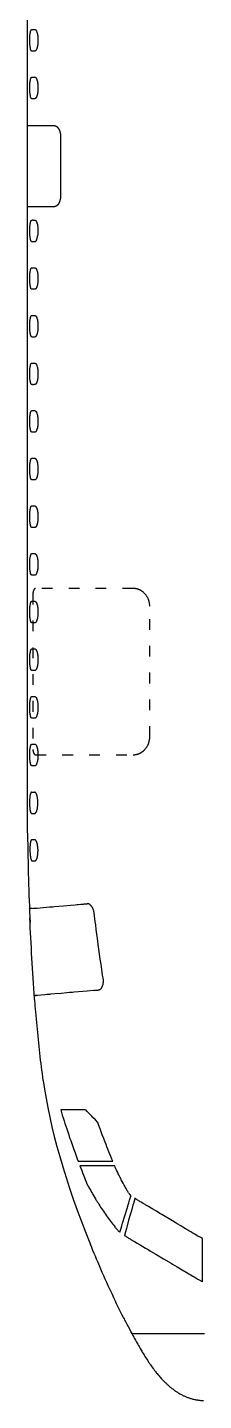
# Model space of a CAD drawing. Extents: x -17108 to 71323, y -8319 to 54197.
# Drawn here: x 51606 to 53572, y -8319 to 7051 of the extents above; entities that cross this region are included whole.
import ezdxf

# ---------------------------------------------------------------- set-up
doc = ezdxf.new("R2010")
doc.units = 0
doc.linetypes.add('ACAD_ISO03W100', pattern=[30, 12, -18])
doc.layers.get('0').update_dxf_attribs({"linetype": 'CONTINUOUS'})
doc.layers.add('cargoDoors', color=7, linetype='ACAD_ISO03W100')

msp = doc.modelspace()

# ---------------------------------------------------------------- linework, layer by layer
at = {"color": 7}
for p, q in [((51606, -1969), (51606, 22504)), ((51632, 6894), (51632, 6922)), ((51654, 7029), (51677, 7029)), ((51654, 6496), (51688, 6496)), ((51632, 6361), (51632, 6389)), ((51688, 6254), (51654, 6254)), ((51607, 5952), (51906, 5952)), ((51976, 5827), (51976, 5170)), ((51906, 5045), (51607, 5045)), ((51654, 4362), (51688, 4362)), ((51632, 4235), (51632, 4255)), ((51632, 3698), (51632, 3721)), ((51654, 3828), (51688, 3828)), ((51654, 3295), (51688, 3295)), ((51632, 3160), (51632, 3188)), ((51632, 2627), (51632, 2655)), ((51654, 2762), (51677, 2762)), ((51654, 2228), (51688, 2228)), ((51632, 2093), (51632, 2121)), ((51688, 1986), (51654, 1986)), ((51632, 1027), (51632, 1055)), ((51654, 628), (51688, 628)), ((51632, 496), (51632, 521)), ((51632, -40), (51632, -12)), ((51688, -147), (51654, -147)), ((51654, -439), (51679, -439)), ((51632, -574), (51632, -546)), ((51654, -972), (51688, -972)), ((51632, -1107), (51632, -1079)), ((51688, -1214), (51654, -1214)), ((51630, -1613), (51630, -1641)), ((51721, -1642), (51721, -1614)), ((51688, -2042), (51654, -2042)), ((51657, -2278), (51691, -2278)), ((51903, -2789), (52009, -2780)), ((52396, -5691), (52191, -5691)), ((53562, -6989), (53562, -6508))]:
    msp.add_line(p, q, dxfattribs=at)
at = {"color": 7, "ltscale": 0.35}
for p, q in [((51722, 6922), (51722, 6908)), ((51722, 6908), (51722, 6894)), ((51722, 6389), (51722, 6375)), ((51722, 6375), (51722, 6361)), ((51722, 4255), (51722, 4241)), ((51722, 3721), (51722, 3707)), ((51722, 3188), (51722, 3174)), ((51722, 2655), (51722, 2641)), ((51722, 2641), (51722, 2627)), ((51722, 2121), (51722, 2107)), ((51722, 1588), (51722, 1574)), ((51722, 1041), (51722, 1027)), ((51722, 521), (51722, 507)), ((51722, 507), (51722, 493)), ((51722, -12), (51722, -26)), ((51722, -546), (51722, -560)), ((51722, -560), (51722, -574))]:
    msp.add_line(p, q, dxfattribs=at)
at = {"color": 7, "ltscale": 0.419995}
msp.add_line((51632, 4760), (51632, 4777), dxfattribs=at)
at = {"color": 7, "ltscale": 0.349976}
for p, q in [((51722, 4788), (51722, 4774)), ((51722, 4241), (51722, 4227)), ((51722, 3707), (51722, 3693)), ((51722, 3174), (51722, 3160)), ((51722, 2107), (51722, 2093)), ((51722, 1574), (51722, 1560)), ((51722, -26), (51722, -40)), ((51722, -1093), (51722, -1107))]:
    msp.add_line(p, q, dxfattribs=at)
at = {"color": 7, "ltscale": 0.335449}
for p, q in [((51668, 4120), (51654, 4120)), ((51668, 3586), (51654, 3586))]:
    msp.add_line(p, q, dxfattribs=at)
at = {"color": 7, "ltscale": 0.011523}
msp.add_line((51606, 571), (51607, 571), dxfattribs=at)
at = {"color": 7, "ltscale": 0.011426}
msp.add_line((51606, -1969), (51607, -1969), dxfattribs=at)
msp.add_line((51606, -1969), (51607, -1969), dxfattribs=at)
at = {"color": 7, "ltscale": 0.000497951}
msp.add_line((51656, -2811), (51656, -2811), dxfattribs=at)
at = {"color": 7, "ltscale": 0.000198716}
msp.add_line((51703, -3785), (51703, -3785), dxfattribs=at)
at = {"color": 7, "ltscale": 0.022053}
msp.add_line((52107, -3750), (52106, -3750), dxfattribs=at)
at = {"color": 7, "ltscale": 0.02373}
msp.add_line((51782, -4735), (51783, -4735), dxfattribs=at)
at = {"color": 7, "ltscale": 0.000878906}
msp.add_line((51783, -4735), (51783, -4735), dxfattribs=at)
at = {"color": 7, "ltscale": 0.000870131}
msp.add_line((52736, -5994), (52736, -5994), dxfattribs=at)
at = {"color": 7, "ltscale": 0.00384}
msp.add_line((52736, -5994), (52736, -5994), dxfattribs=at)
at = {"color": 7, "ltscale": 0.000458699}
msp.add_line((52580, -6372), (52580, -6372), dxfattribs=at)
at = {"color": 7, "ltscale": 0.004805}
msp.add_line((52580, -6372), (52580, -6373), dxfattribs=at)
at = {"color": 7, "ltscale": 0.048169}
msp.add_line((53562, -6508), (53562, -6506), dxfattribs=at)
at = {"color": 7}
for points in [[(51632, 6922), (51632, 6927), (51633, 6932), (51633, 6937), (51633, 6941), (51633, 6949), (51633, 6956), (51634, 6963), (51634, 6970), (51635, 6977), (51636, 6983), (51637, 6989), (51637, 6992), (51638, 6995), (51639, 6999), (51639, 7003), (51640, 7007), (51641, 7010), (51642, 7014), (51643, 7015), (51644, 7017), (51644, 7018), (51645, 7019), (51646, 7021), (51646, 7023), (51647, 7024), (51648, 7025), (51649, 7026), (51650, 7027), (51650, 7027), (51651, 7028), (51652, 7028), (51653, 7029), (51654, 7029), (51654, 7029)], [(51677, 7029), (51679, 7029), (51681, 7029), (51682, 7029), (51683, 7029), (51684, 7029)], [(51684, 7029), (51685, 7029), (51686, 7029), (51687, 7029), (51688, 7029), (51689, 7029), (51690, 7029), (51691, 7028), (51692, 7028)], [(51692, 7028), (51694, 7027), (51695, 7026), (51696, 7025), (51697, 7024), (51699, 7023), (51699, 7022), (51700, 7021), (51702, 7019), (51703, 7017), (51704, 7015), (51705, 7014), (51705, 7012), (51706, 7011), (51708, 7008), (51709, 7004), (51710, 7000), (51711, 6998), (51712, 6996), (51713, 6991), (51715, 6987), (51715, 6984), (51716, 6981), (51717, 6976), (51718, 6970), (51719, 6965), (51720, 6960), (51720, 6954), (51721, 6948), (51721, 6942), (51722, 6935), (51722, 6929), (51722, 6922)], [(51654, 6787), (51654, 6787), (51653, 6787), (51652, 6787), (51651, 6788), (51651, 6788), (51650, 6788), (51649, 6789), (51649, 6790), (51648, 6791), (51647, 6792), (51646, 6793), (51646, 6794), (51645, 6796), (51644, 6798), (51643, 6801), (51642, 6803), (51641, 6806), (51640, 6809), (51640, 6811), (51639, 6813), (51638, 6818), (51638, 6822), (51637, 6827), (51636, 6831), (51636, 6835), (51635, 6838), (51635, 6845), (51634, 6853), (51633, 6860), (51633, 6869), (51633, 6877), (51632, 6885), (51632, 6894)], [(51678, 6787), (51673, 6787), (51668, 6787), (51654, 6787)], [(51689, 6787), (51687, 6787), (51685, 6787), (51683, 6787), (51679, 6787), (51678, 6787)], [(51722, 6894), (51722, 6887), (51722, 6883), (51722, 6880), (51722, 6876), (51721, 6873), (51721, 6867), (51720, 6862), (51720, 6856), (51719, 6851), (51718, 6846), (51717, 6840), (51716, 6837), (51716, 6834), (51715, 6831), (51714, 6829), (51713, 6825), (51712, 6821), (51711, 6817), (51710, 6813), (51708, 6809), (51707, 6806), (51706, 6804), (51705, 6803), (51704, 6800), (51702, 6798), (51701, 6796), (51699, 6794), (51699, 6793), (51698, 6792), (51697, 6791), (51695, 6790), (51694, 6789), (51693, 6788), (51693, 6788), (51692, 6788), (51691, 6787), (51690, 6787), (51690, 6787), (51689, 6787)], [(51632, 6389), (51632, 6393), (51633, 6398), (51633, 6403), (51633, 6408), (51633, 6415), (51633, 6422), (51634, 6430), (51634, 6436), (51635, 6440), (51635, 6444), (51636, 6448), (51636, 6452), (51637, 6457), (51638, 6462), (51639, 6466), (51639, 6469), (51640, 6471), (51640, 6473), (51641, 6476), (51642, 6479), (51643, 6481), (51644, 6484), (51645, 6486), (51646, 6488), (51646, 6489), (51647, 6490), (51647, 6491), (51648, 6492), (51649, 6493), (51650, 6494), (51651, 6494), (51651, 6495), (51652, 6495), (51653, 6495), (51654, 6495), (51654, 6496)], [(51688, 6496), (51689, 6495), (51689, 6495), (51690, 6495), (51690, 6495), (51692, 6495), (51693, 6494), (51694, 6493), (51695, 6493), (51696, 6492), (51697, 6491), (51698, 6490), (51699, 6490), (51700, 6488), (51701, 6487), (51702, 6486), (51702, 6484), (51703, 6483), (51705, 6480), (51706, 6477), (51708, 6474), (51709, 6471), (51710, 6469), (51711, 6467), (51712, 6462), (51713, 6458), (51715, 6453), (51716, 6449), (51717, 6444), (51718, 6440), (51718, 6435), (51719, 6432), (51719, 6429), (51720, 6423), (51721, 6419), (51721, 6415), (51721, 6410), (51722, 6404), (51722, 6399), (51722, 6394), (51722, 6389)], [(51654, 6254), (51654, 6254), (51653, 6254), (51652, 6254), (51651, 6254), (51651, 6255), (51650, 6255), (51649, 6256), (51649, 6257), (51648, 6258), (51647, 6259), (51646, 6260), (51646, 6261), (51645, 6263), (51644, 6265), (51643, 6267), (51642, 6270), (51641, 6272), (51640, 6275), (51640, 6278), (51639, 6280), (51638, 6285), (51638, 6289), (51637, 6293), (51636, 6298), (51636, 6301), (51635, 6305), (51635, 6312), (51634, 6319), (51633, 6327), (51633, 6335), (51633, 6344), (51632, 6352), (51632, 6361)], [(51722, 6361), (51722, 6353), (51722, 6350), (51722, 6346), (51722, 6343), (51721, 6339), (51721, 6334), (51720, 6328), (51720, 6323), (51719, 6318), (51718, 6312), (51717, 6307), (51716, 6301), (51715, 6298), (51715, 6296), (51714, 6292), (51713, 6289), (51712, 6286), (51711, 6283), (51710, 6281), (51709, 6278), (51708, 6276), (51707, 6273), (51706, 6270), (51704, 6268), (51703, 6265), (51701, 6263), (51700, 6262), (51700, 6261), (51699, 6259), (51697, 6258), (51696, 6257), (51695, 6256), (51694, 6255), (51693, 6255), (51692, 6255), (51692, 6254), (51691, 6254), (51690, 6254), (51689, 6254), (51688, 6254)], [(51906, 5952), (51908, 5952), (51911, 5952), (51913, 5951), (51915, 5951), (51917, 5950), (51919, 5950), (51921, 5949), (51923, 5948), (51924, 5948), (51926, 5946), (51929, 5945), (51931, 5943), (51933, 5941), (51935, 5940), (51937, 5938), (51939, 5936), (51941, 5934), (51942, 5933), (51944, 5932), (51946, 5929), (51948, 5926), (51950, 5922), (51953, 5919), (51955, 5915), (51957, 5912), (51958, 5908), (51960, 5905), (51962, 5901), (51963, 5897), (51965, 5893), (51966, 5889), (51967, 5886), (51968, 5883), (51969, 5880), (51970, 5877), (51970, 5875), (51971, 5872), (51972, 5867), (51973, 5861), (51974, 5856), (51975, 5850), (51975, 5844), (51975, 5839), (51976, 5833), (51976, 5827)], [(51976, 5170), (51976, 5164), (51975, 5158), (51975, 5153), (51975, 5147), (51974, 5141), (51973, 5136), (51972, 5130), (51971, 5125), (51970, 5122), (51970, 5120), (51969, 5117), (51968, 5114), (51967, 5111), (51966, 5108), (51965, 5104), (51963, 5100), (51962, 5096), (51960, 5092), (51958, 5089), (51957, 5085), (51955, 5082), (51953, 5078), (51950, 5075), (51948, 5071), (51946, 5068), (51944, 5065), (51942, 5064), (51941, 5063), (51939, 5061), (51937, 5059), (51935, 5057), (51933, 5056), (51931, 5054), (51929, 5052), (51926, 5051), (51925, 5050), (51924, 5049), (51923, 5049), (51921, 5048), (51919, 5047), (51917, 5047), (51915, 5046), (51913, 5046), (51911, 5045), (51908, 5045), (51906, 5045)], [(51632, 4794), (51633, 4801), (51633, 4809), (51633, 4816), (51634, 4823), (51634, 4831)], [(51632, 4777), (51632, 4788), (51632, 4794)], [(51634, 4831), (51635, 4838), (51635, 4845), (51636, 4848), (51636, 4852), (51637, 4857), (51638, 4862), (51639, 4866), (51640, 4871), (51641, 4874), (51641, 4877), (51642, 4880)], [(51642, 4880), (51643, 4882), (51644, 4884), (51644, 4885), (51645, 4887), (51646, 4889), (51647, 4890), (51648, 4891), (51649, 4892), (51649, 4893), (51650, 4894), (51651, 4894), (51652, 4895), (51652, 4895), (51653, 4895), (51654, 4895), (51655, 4895), (51656, 4895), (51657, 4895), (51658, 4895), (51659, 4895)], [(51659, 4895), (51660, 4895), (51661, 4896), (51662, 4896), (51664, 4896), (51665, 4896), (51669, 4895), (51671, 4895), (51673, 4895)], [(51673, 4895), (51675, 4895), (51679, 4895), (51682, 4895), (51685, 4895), (51687, 4895), (51688, 4895), (51689, 4895), (51690, 4895), (51692, 4895), (51693, 4894), (51694, 4893), (51695, 4893), (51696, 4892), (51697, 4891), (51698, 4890), (51699, 4889), (51700, 4888), (51701, 4887), (51701, 4886), (51703, 4884), (51704, 4882), (51704, 4881), (51706, 4878), (51707, 4875), (51708, 4873), (51709, 4871), (51710, 4869), (51710, 4867), (51712, 4862), (51713, 4858), (51715, 4853), (51716, 4848), (51717, 4844), (51717, 4840), (51718, 4836), (51719, 4833), (51719, 4830), (51720, 4824), (51721, 4818), (51721, 4812), (51721, 4806), (51722, 4800), (51722, 4794), (51722, 4788)], [(51722, 4774), (51722, 4763), (51722, 4758), (51722, 4752), (51722, 4747), (51721, 4742), (51721, 4738), (51721, 4736), (51721, 4730), (51720, 4725), (51719, 4720)], [(51654, 4653), (51654, 4653), (51653, 4653), (51652, 4654), (51652, 4654), (51651, 4654), (51650, 4655), (51650, 4655), (51649, 4656), (51648, 4657), (51647, 4658), (51647, 4659), (51646, 4660), (51645, 4662), (51644, 4665), (51643, 4667), (51642, 4670), (51641, 4673), (51640, 4675), (51640, 4677), (51639, 4682), (51638, 4686), (51637, 4691), (51637, 4694), (51636, 4697), (51636, 4701), (51635, 4704), (51635, 4712), (51634, 4719), (51633, 4727), (51633, 4735), (51633, 4743), (51632, 4752), (51632, 4760)], [(51688, 4653), (51668, 4653), (51654, 4653)], [(51698, 4658), (51696, 4657), (51696, 4657), (51695, 4656), (51694, 4655), (51694, 4655), (51692, 4654), (51691, 4654), (51690, 4654), (51689, 4653), (51688, 4653)], [(51707, 4674), (51706, 4671), (51704, 4668), (51704, 4666), (51703, 4665), (51702, 4663), (51700, 4661), (51699, 4660), (51698, 4658)], [(51632, 4255), (51632, 4260), (51633, 4265), (51633, 4269), (51633, 4274), (51633, 4282), (51633, 4289), (51634, 4296), (51634, 4303), (51635, 4310), (51636, 4314), (51636, 4317), (51637, 4322), (51638, 4327), (51639, 4332), (51640, 4337), (51640, 4339), (51641, 4341), (51641, 4343), (51642, 4345), (51643, 4348), (51644, 4350), (51645, 4353), (51646, 4355), (51646, 4356), (51647, 4357), (51647, 4357), (51648, 4358), (51649, 4359), (51650, 4360), (51650, 4360), (51651, 4360), (51651, 4361), (51652, 4361), (51653, 4362), (51654, 4362), (51654, 4362)], [(51688, 4362), (51689, 4362), (51689, 4362), (51690, 4362), (51690, 4361), (51692, 4361), (51693, 4361), (51694, 4360), (51695, 4359), (51696, 4358), (51697, 4357), (51698, 4357), (51699, 4356), (51700, 4354), (51701, 4353), (51702, 4352), (51702, 4351), (51703, 4349), (51705, 4347), (51706, 4344), (51708, 4341), (51709, 4337), (51710, 4335), (51711, 4333), (51711, 4331), (51712, 4329), (51713, 4324), (51715, 4319), (51716, 4314), (51717, 4310), (51718, 4306), (51718, 4302), (51719, 4299), (51719, 4295), (51720, 4292), (51720, 4289), (51721, 4285), (51721, 4281), (51721, 4276), (51722, 4271), (51722, 4265), (51722, 4261), (51722, 4255)], [(51654, 4120), (51654, 4120), (51653, 4120), (51652, 4120), (51651, 4121), (51651, 4121), (51650, 4121), (51649, 4122), (51649, 4123), (51648, 4124), (51647, 4125), (51646, 4126), (51646, 4127), (51645, 4129), (51644, 4131), (51643, 4133), (51642, 4136), (51641, 4139), (51640, 4142), (51640, 4144), (51639, 4146), (51638, 4151), (51638, 4155), (51637, 4160), (51636, 4164), (51636, 4167), (51635, 4171), (51635, 4178), (51634, 4185), (51634, 4191), (51633, 4197), (51633, 4206), (51633, 4214), (51632, 4221), (51632, 4226), (51632, 4235)], [(51722, 4227), (51722, 4220), (51722, 4216), (51722, 4213), (51722, 4209), (51721, 4206), (51721, 4200), (51720, 4195), (51720, 4189), (51719, 4184), (51718, 4179), (51717, 4173), (51716, 4167), (51715, 4165), (51715, 4162), (51714, 4159), (51713, 4155), (51712, 4152), (51710, 4148), (51709, 4144), (51708, 4142), (51707, 4140), (51706, 4138), (51705, 4135), (51704, 4133), (51702, 4131), (51701, 4129), (51700, 4127), (51698, 4125), (51697, 4125), (51697, 4124), (51696, 4123), (51695, 4122), (51694, 4122), (51693, 4121), (51692, 4121), (51691, 4120), (51690, 4120), (51690, 4120), (51689, 4120), (51688, 4120), (51688, 4120), (51687, 4120), (51685, 4120), (51683, 4120), (51683, 4120)], [(51683, 4120), (51679, 4120), (51677, 4120), (51673, 4120), (51668, 4120)], [(51632, 3721), (51632, 3726), (51633, 3731), (51633, 3736), (51633, 3741), (51633, 3748), (51633, 3755), (51634, 3762), (51634, 3769), (51635, 3777), (51636, 3780), (51636, 3784), (51637, 3789), (51638, 3794), (51639, 3799), (51640, 3803), (51640, 3806), (51641, 3808), (51641, 3810), (51642, 3812), (51643, 3815), (51644, 3817), (51645, 3819), (51646, 3821), (51646, 3822), (51647, 3823), (51647, 3824), (51648, 3825), (51649, 3826), (51650, 3826), (51650, 3827), (51651, 3827), (51651, 3827), (51652, 3828), (51653, 3828), (51654, 3828), (51654, 3828)], [(51654, 3586), (51654, 3586), (51653, 3587), (51652, 3587), (51651, 3587), (51651, 3588), (51650, 3588), (51649, 3589), (51649, 3590), (51648, 3591), (51647, 3592), (51646, 3593), (51646, 3593), (51645, 3595), (51644, 3598), (51643, 3600), (51642, 3603), (51641, 3605), (51640, 3608), (51640, 3610), (51639, 3613), (51638, 3618), (51638, 3622), (51637, 3626), (51636, 3631), (51636, 3634), (51635, 3638), (51635, 3645), (51634, 3652), (51633, 3660), (51633, 3668), (51633, 3673), (51633, 3677), (51632, 3685), (51632, 3693), (51632, 3698)], [(51722, 3693), (51722, 3686), (51722, 3683), (51722, 3679), (51722, 3676), (51721, 3672), (51721, 3667), (51720, 3661), (51720, 3656), (51719, 3651), (51718, 3645), (51717, 3640), (51716, 3634), (51715, 3631), (51715, 3629), (51714, 3625), (51713, 3622), (51712, 3618), (51710, 3614), (51709, 3611), (51708, 3609), (51707, 3607), (51706, 3604), (51705, 3602), (51704, 3599), (51702, 3597), (51701, 3595), (51700, 3594), (51698, 3592), (51697, 3591), (51697, 3590), (51696, 3590), (51695, 3589), (51694, 3588), (51693, 3588), (51692, 3587), (51691, 3587), (51690, 3587), (51690, 3587), (51689, 3586), (51688, 3586), (51688, 3586), (51687, 3586), (51685, 3586), (51683, 3586), (51683, 3586)], [(51688, 3828), (51689, 3828), (51689, 3828), (51690, 3828), (51690, 3828), (51692, 3828), (51693, 3827), (51694, 3826), (51695, 3826), (51696, 3825), (51697, 3824), (51698, 3823), (51699, 3822), (51700, 3821), (51701, 3820), (51702, 3818), (51702, 3817), (51703, 3816), (51705, 3813), (51706, 3810), (51708, 3807), (51709, 3804), (51710, 3802), (51711, 3800), (51711, 3797), (51712, 3795), (51713, 3791), (51715, 3786), (51716, 3781), (51717, 3777), (51718, 3773), (51718, 3768), (51719, 3765), (51719, 3762), (51720, 3759), (51720, 3755), (51721, 3752), (51721, 3748), (51721, 3743), (51722, 3737), (51722, 3732), (51722, 3728), (51722, 3721)], [(51683, 3586), (51679, 3586), (51677, 3586), (51673, 3586), (51668, 3586)], [(51632, 3188), (51632, 3193), (51633, 3198), (51633, 3203), (51633, 3208), (51633, 3215), (51633, 3222), (51634, 3229), (51634, 3236), (51635, 3243), (51636, 3247), (51636, 3251), (51637, 3256), (51638, 3261), (51639, 3266), (51640, 3270), (51640, 3272), (51641, 3275), (51641, 3277), (51642, 3279), (51643, 3281), (51644, 3284), (51645, 3286), (51646, 3288), (51646, 3289), (51647, 3290), (51647, 3291), (51648, 3291), (51649, 3292), (51650, 3293), (51650, 3293), (51651, 3294), (51651, 3294), (51652, 3295), (51653, 3295), (51654, 3295), (51654, 3295)], [(51688, 3295), (51689, 3295), (51689, 3295), (51690, 3295), (51690, 3295), (51692, 3294), (51693, 3294), (51694, 3293), (51695, 3292), (51696, 3292), (51697, 3291), (51698, 3290), (51699, 3289), (51700, 3287), (51701, 3286), (51702, 3285), (51702, 3284), (51703, 3283), (51705, 3280), (51706, 3277), (51708, 3274), (51709, 3271), (51710, 3269), (51711, 3266), (51711, 3264), (51712, 3262), (51713, 3257), (51715, 3252), (51716, 3248), (51717, 3243), (51718, 3239), (51718, 3235), (51719, 3232), (51719, 3229), (51720, 3225), (51720, 3222), (51721, 3218), (51721, 3215), (51721, 3209), (51722, 3204), (51722, 3199), (51722, 3194), (51722, 3188)], [(51654, 3053), (51653, 3053), (51653, 3053), (51652, 3054), (51651, 3054), (51650, 3055), (51649, 3056), (51649, 3056), (51648, 3057), (51648, 3057), (51647, 3058), (51646, 3060), (51645, 3061), (51644, 3063), (51644, 3065), (51643, 3067), (51642, 3068), (51641, 3072), (51640, 3075), (51640, 3078), (51639, 3082), (51638, 3084), (51638, 3087), (51637, 3093), (51636, 3098), (51635, 3103), (51635, 3108), (51634, 3113), (51634, 3117), (51634, 3125), (51633, 3133), (51633, 3140), (51633, 3146), (51632, 3153), (51632, 3160)], [(51722, 3160), (51722, 3153), (51722, 3150), (51722, 3146), (51722, 3143), (51721, 3139), (51721, 3134), (51720, 3128), (51720, 3123), (51719, 3117), (51718, 3112), (51717, 3106), (51716, 3101), (51715, 3098), (51715, 3095), (51714, 3092), (51713, 3088), (51712, 3085), (51710, 3081), (51709, 3077), (51708, 3075), (51707, 3073), (51706, 3071), (51705, 3068), (51703, 3065), (51702, 3063), (51701, 3062), (51700, 3061), (51699, 3060), (51699, 3059), (51698, 3058), (51696, 3057), (51695, 3056), (51694, 3055), (51693, 3055), (51693, 3054), (51692, 3054), (51691, 3054), (51690, 3053), (51689, 3053)], [(51663, 3053), (51662, 3053), (51658, 3053), (51656, 3053), (51655, 3053), (51654, 3053)], [(51689, 3053), (51687, 3053), (51686, 3053), (51683, 3053), (51679, 3053), (51678, 3053)], [(51632, 2655), (51632, 2660), (51633, 2665), (51633, 2669), (51633, 2674), (51633, 2681), (51633, 2689), (51634, 2696), (51634, 2703), (51635, 2709), (51636, 2716), (51637, 2722), (51637, 2725), (51638, 2728), (51639, 2732), (51639, 2736), (51640, 2739), (51641, 2743), (51642, 2746), (51643, 2748), (51644, 2750), (51644, 2751), (51645, 2752), (51646, 2754), (51646, 2756), (51647, 2757), (51648, 2758), (51649, 2759), (51650, 2760), (51650, 2760), (51651, 2761), (51652, 2761), (51653, 2761), (51654, 2762), (51654, 2762)], [(51654, 2520), (51654, 2520), (51653, 2520), (51652, 2520), (51651, 2521), (51651, 2521), (51650, 2521), (51649, 2522), (51649, 2523), (51648, 2524), (51647, 2525), (51646, 2526), (51646, 2527), (51645, 2529), (51644, 2531), (51643, 2533), (51642, 2536), (51641, 2539), (51640, 2542), (51640, 2544), (51639, 2546), (51638, 2551), (51638, 2555), (51637, 2560), (51636, 2564), (51636, 2567), (51635, 2571), (51635, 2578), (51634, 2585), (51633, 2593), (51633, 2601), (51633, 2610), (51632, 2618), (51632, 2627)], [(51677, 2762), (51679, 2762), (51681, 2762), (51682, 2762), (51683, 2762), (51684, 2762)], [(51684, 2762), (51685, 2762), (51686, 2762), (51687, 2762), (51688, 2762), (51689, 2762), (51690, 2761), (51691, 2761), (51692, 2761)], [(51722, 2627), (51722, 2620), (51722, 2616), (51722, 2613), (51722, 2609), (51721, 2606), (51721, 2600), (51720, 2595), (51720, 2589), (51719, 2584), (51718, 2579), (51717, 2573), (51716, 2570), (51716, 2567), (51715, 2564), (51714, 2561), (51713, 2557), (51712, 2553), (51711, 2550), (51710, 2546), (51708, 2542), (51707, 2539), (51706, 2537), (51705, 2535), (51704, 2533), (51702, 2531), (51701, 2529), (51699, 2527), (51699, 2526), (51698, 2525), (51697, 2524), (51695, 2523), (51694, 2522), (51693, 2521), (51693, 2521), (51692, 2521), (51691, 2520), (51690, 2520), (51690, 2520), (51689, 2520)], [(51692, 2761), (51694, 2760), (51695, 2759), (51696, 2758), (51697, 2757), (51699, 2756), (51699, 2755), (51700, 2754), (51702, 2752), (51703, 2750), (51704, 2748), (51705, 2747), (51705, 2745), (51706, 2744), (51708, 2740), (51709, 2737), (51710, 2733), (51711, 2731), (51712, 2729), (51713, 2724), (51715, 2720), (51715, 2717), (51716, 2714), (51717, 2708), (51718, 2703), (51719, 2698), (51720, 2692), (51720, 2687), (51721, 2681), (51721, 2675), (51722, 2668), (51722, 2661), (51722, 2655)], [(51678, 2520), (51673, 2520), (51668, 2520), (51654, 2520)], [(51689, 2520), (51687, 2520), (51685, 2520), (51683, 2520), (51679, 2520), (51678, 2520)], [(51632, 2121), (51632, 2126), (51633, 2131), (51633, 2136), (51633, 2141), (51633, 2148), (51633, 2155), (51634, 2162), (51634, 2169), (51635, 2173), (51635, 2177), (51636, 2181), (51636, 2185), (51637, 2190), (51638, 2194), (51639, 2199), (51639, 2202), (51640, 2204), (51640, 2206), (51641, 2208), (51642, 2211), (51643, 2214), (51644, 2217), (51645, 2219), (51646, 2221), (51646, 2222), (51647, 2223), (51647, 2224), (51648, 2225), (51649, 2226), (51650, 2226), (51651, 2227), (51651, 2227), (51652, 2228), (51653, 2228), (51654, 2228), (51654, 2228)], [(51688, 2228), (51689, 2228), (51689, 2228), (51690, 2228), (51690, 2228), (51692, 2228), (51693, 2227), (51694, 2226), (51695, 2226), (51696, 2225), (51697, 2224), (51698, 2223), (51699, 2222), (51700, 2221), (51701, 2219), (51702, 2218), (51702, 2217), (51703, 2216), (51705, 2213), (51706, 2210), (51708, 2207), (51709, 2204), (51710, 2202), (51711, 2200), (51712, 2195), (51713, 2191), (51715, 2186), (51716, 2182), (51717, 2177), (51718, 2173), (51718, 2168), (51719, 2165), (51719, 2162), (51720, 2155), (51721, 2152), (51721, 2148), (51721, 2143), (51722, 2137), (51722, 2132), (51722, 2127), (51722, 2121)], [(51654, 1986), (51654, 1986), (51653, 1987), (51652, 1987), (51651, 1987), (51651, 1987), (51650, 1988), (51649, 1989), (51649, 1990), (51648, 1990), (51647, 1992), (51646, 1992), (51646, 1993), (51645, 1995), (51644, 1998), (51643, 2000), (51642, 2003), (51641, 2005), (51640, 2008), (51640, 2010), (51639, 2013), (51638, 2018), (51638, 2022), (51637, 2026), (51636, 2031), (51636, 2034), (51635, 2038), (51635, 2045), (51634, 2052), (51633, 2059), (51633, 2068), (51633, 2076), (51632, 2085), (51632, 2093)], [(51722, 2093), (51722, 2086), (51722, 2083), (51722, 2079), (51722, 2076), (51721, 2072), (51721, 2067), (51720, 2061), (51720, 2056), (51719, 2050), (51718, 2045), (51717, 2039), (51716, 2034), (51715, 2031), (51715, 2029), (51714, 2025), (51713, 2022), (51712, 2018), (51711, 2016), (51710, 2014), (51709, 2011), (51708, 2008), (51707, 2006), (51706, 2003), (51704, 2000), (51703, 1998), (51701, 1996), (51700, 1995), (51700, 1994), (51699, 1992), (51697, 1991), (51696, 1990), (51695, 1989), (51694, 1988), (51693, 1988), (51692, 1987), (51692, 1987), (51691, 1987), (51690, 1986), (51689, 1986), (51688, 1986)], [(51632, 1588), (51632, 1593), (51633, 1598), (51633, 1603), (51633, 1607), (51633, 1615), (51633, 1622), (51634, 1629), (51634, 1636), (51635, 1642), (51636, 1649), (51637, 1655), (51637, 1658), (51638, 1661), (51639, 1665), (51640, 1670), (51641, 1674), (51641, 1676), (51642, 1678), (51642, 1680), (51643, 1681), (51644, 1684), (51645, 1685), (51645, 1687), (51646, 1688), (51647, 1689), (51648, 1691), (51649, 1692), (51649, 1692), (51650, 1693), (51650, 1693), (51651, 1694), (51652, 1694), (51652, 1695), (51653, 1695), (51653, 1695), (51654, 1695)], [(51654, 1695), (51655, 1695), (51656, 1695), (51658, 1695), (51662, 1695), (51663, 1695)], [(51663, 1695), (51670, 1695), (51678, 1695)], [(51678, 1695), (51679, 1695), (51683, 1695), (51686, 1695), (51687, 1695), (51689, 1695)], [(51689, 1695), (51689, 1695), (51690, 1695), (51691, 1694), (51692, 1694), (51694, 1693), (51695, 1692), (51696, 1692), (51696, 1691), (51697, 1690), (51698, 1690), (51699, 1688), (51701, 1686), (51702, 1684), (51704, 1682), (51705, 1679), (51706, 1677), (51707, 1675), (51708, 1672), (51709, 1670), (51710, 1668), (51711, 1666), (51711, 1664), (51713, 1659), (51714, 1655), (51715, 1650), (51716, 1645), (51717, 1641), (51718, 1636), (51719, 1631), (51719, 1628), (51720, 1625), (51720, 1621), (51721, 1618), (51721, 1612), (51721, 1606), (51722, 1600), (51722, 1594), (51722, 1588)], [(51654, 1453), (51654, 1453), (51653, 1453), (51652, 1453), (51651, 1454), (51651, 1454), (51650, 1454), (51649, 1455), (51649, 1456), (51648, 1457), (51647, 1458), (51646, 1459), (51646, 1460), (51645, 1461), (51645, 1462), (51644, 1464), (51644, 1465), (51643, 1468), (51642, 1471), (51641, 1473), (51640, 1475), (51640, 1478), (51639, 1480), (51638, 1484), (51638, 1488), (51637, 1492), (51636, 1495), (51636, 1498), (51635, 1505), (51635, 1509), (51634, 1512), (51634, 1520), (51633, 1528), (51633, 1536), (51633, 1544), (51633, 1549), (51632, 1557), (51632, 1566), (51632, 1588)], [(51722, 1560), (51722, 1553), (51722, 1549), (51722, 1546), (51722, 1542), (51721, 1539), (51721, 1533), (51720, 1528), (51720, 1522), (51719, 1517), (51718, 1512), (51717, 1506), (51716, 1501), (51715, 1498), (51715, 1495), (51714, 1492), (51713, 1488), (51712, 1485), (51710, 1481), (51709, 1477), (51708, 1475), (51707, 1473), (51706, 1470), (51705, 1468), (51703, 1465), (51702, 1463), (51701, 1462), (51700, 1461), (51699, 1460), (51699, 1459), (51698, 1458), (51696, 1457), (51695, 1456), (51694, 1455), (51693, 1454), (51693, 1454), (51692, 1454), (51691, 1453), (51690, 1453), (51689, 1453)], [(51678, 1453), (51673, 1453), (51668, 1453), (51654, 1453)], [(51689, 1453), (51687, 1453), (51686, 1453), (51683, 1453), (51679, 1453), (51678, 1453)], [(51632, 1055), (51632, 1059), (51633, 1064), (51633, 1069), (51633, 1074), (51633, 1081), (51633, 1088), (51634, 1096), (51634, 1102), (51635, 1110), (51636, 1113), (51636, 1117), (51637, 1120), (51637, 1123), (51638, 1128), (51639, 1133), (51640, 1137), (51640, 1140), (51641, 1142), (51642, 1144), (51642, 1145), (51643, 1147), (51643, 1149), (51644, 1151), (51645, 1153), (51646, 1155), (51647, 1156), (51647, 1157), (51648, 1157), (51648, 1158), (51649, 1159), (51649, 1159), (51650, 1160), (51651, 1160), (51652, 1161), (51653, 1161), (51653, 1161), (51654, 1161), (51654, 1162), (51655, 1162), (51656, 1162), (51658, 1161), (51659, 1162)], [(51659, 1162), (51661, 1162), (51662, 1162), (51666, 1162), (51670, 1162), (51688, 1162)], [(51688, 1162), (51689, 1161), (51689, 1161), (51690, 1161), (51690, 1161), (51692, 1161), (51693, 1160), (51694, 1159), (51695, 1159), (51696, 1158), (51697, 1157), (51698, 1156), (51699, 1156), (51700, 1154), (51701, 1153), (51702, 1152), (51702, 1150), (51703, 1149), (51705, 1146), (51706, 1144), (51708, 1141), (51709, 1137), (51710, 1135), (51711, 1132), (51712, 1129), (51713, 1126), (51714, 1123), (51714, 1121), (51716, 1116), (51717, 1110), (51718, 1106), (51718, 1102), (51719, 1098), (51720, 1092), (51720, 1087), (51721, 1081), (51721, 1076), (51722, 1072), (51722, 1068), (51722, 1064), (51722, 1058)], [(51654, 920), (51654, 920), (51653, 920), (51652, 920), (51651, 920), (51651, 921), (51650, 921), (51649, 922), (51649, 923), (51648, 924), (51647, 925), (51646, 926), (51646, 927), (51645, 928), (51645, 929), (51644, 930), (51644, 932), (51643, 934), (51642, 937), (51641, 940), (51640, 942), (51640, 944), (51639, 947), (51638, 950), (51638, 954), (51637, 959), (51636, 962), (51636, 965), (51635, 971), (51634, 978), (51634, 985), (51633, 993), (51633, 1001), (51633, 1006), (51633, 1011), (51633, 1016), (51632, 1021), (51632, 1027)], [(51722, 1027), (51722, 1019), (51722, 1016), (51722, 1012), (51722, 1009), (51721, 1006), (51721, 1000), (51720, 994), (51720, 989), (51719, 984), (51718, 978), (51717, 972), (51716, 970), (51716, 967), (51715, 964), (51714, 961), (51713, 957), (51712, 953), (51711, 949), (51710, 946), (51708, 942), (51707, 939), (51706, 937), (51705, 935), (51704, 933), (51702, 931), (51701, 928), (51699, 927), (51699, 926), (51698, 925), (51697, 924), (51695, 922), (51694, 921), (51693, 921), (51693, 921), (51692, 920), (51691, 920), (51690, 920), (51690, 920), (51689, 920)], [(51722, 1058), (51722, 1052), (51722, 1041)], [(51678, 920), (51673, 919), (51668, 919), (51654, 920)], [(51689, 920), (51687, 919), (51685, 919), (51683, 919), (51679, 920), (51678, 920)], [(51632, 521), (51632, 530), (51633, 538), (51633, 547), (51633, 555), (51634, 564), (51634, 568), (51635, 572), (51635, 576), (51636, 579), (51636, 584), (51637, 589), (51638, 594), (51639, 599), (51639, 602), (51640, 604), (51641, 607), (51641, 610), (51642, 612), (51643, 615), (51644, 617), (51645, 620), (51646, 622), (51647, 622), (51647, 623), (51648, 624), (51648, 625), (51649, 626), (51650, 627), (51651, 627), (51651, 627), (51652, 628), (51653, 628), (51653, 628), (51654, 628), (51654, 628)], [(51688, 628), (51689, 628), (51689, 628), (51690, 628), (51690, 628), (51692, 627), (51693, 627), (51694, 626), (51695, 625), (51696, 625), (51697, 624), (51698, 623), (51699, 622), (51700, 620), (51701, 619), (51702, 618), (51702, 617), (51703, 616), (51705, 613), (51706, 610), (51708, 607), (51709, 604), (51710, 602), (51711, 599), (51711, 597), (51712, 595), (51713, 590), (51715, 585), (51716, 581), (51717, 576), (51718, 572), (51718, 568), (51719, 565), (51719, 562), (51720, 558), (51720, 555), (51721, 551), (51721, 548), (51721, 542), (51722, 536), (51722, 532), (51722, 526), (51722, 521)], [(51654, 386), (51653, 386), (51653, 386), (51652, 387), (51651, 387), (51650, 388), (51649, 389), (51649, 389), (51648, 390), (51648, 390), (51647, 391), (51646, 393), (51645, 395), (51644, 396), (51644, 398), (51643, 400), (51642, 401), (51641, 405), (51640, 408), (51640, 411), (51639, 415), (51638, 418), (51638, 420), (51637, 426), (51636, 431), (51635, 436), (51635, 442), (51634, 446), (51634, 450), (51633, 458), (51633, 467), (51633, 471), (51633, 478), (51632, 485), (51632, 488), (51632, 496)], [(51722, 493), (51722, 486), (51722, 483), (51722, 479), (51722, 476), (51721, 472), (51721, 467), (51720, 461), (51720, 456), (51719, 450), (51718, 445), (51717, 439), (51716, 434), (51715, 429), (51714, 426), (51713, 423), (51712, 419), (51711, 415), (51709, 412), (51708, 408), (51706, 405), (51706, 403), (51705, 402), (51704, 400), (51703, 399), (51702, 397), (51701, 395), (51699, 393), (51698, 391), (51697, 390), (51696, 389), (51695, 389), (51694, 388), (51693, 387), (51692, 387), (51691, 387), (51690, 386), (51689, 386)], [(51663, 386), (51662, 386), (51658, 386), (51656, 386), (51655, 386), (51654, 386)], [(51678, 386), (51670, 386), (51663, 386)], [(51689, 386), (51687, 386), (51685, 386), (51683, 386), (51679, 386), (51678, 386)], [(51632, -12), (51632, -7), (51633, -3), (51633, 2), (51633, 7), (51633, 14), (51633, 22), (51634, 29), (51634, 36), (51635, 40), (51635, 44), (51636, 47), (51636, 51), (51637, 56), (51638, 60), (51639, 65), (51640, 69), (51641, 73), (51641, 75), (51642, 77), (51643, 80), (51644, 83), (51644, 84), (51645, 86), (51646, 87), (51646, 89), (51647, 90), (51648, 91), (51649, 92), (51649, 92), (51650, 93), (51650, 93), (51651, 94), (51652, 94), (51653, 94), (51654, 95)], [(51654, 95), (51655, 95), (51656, 95), (51658, 95), (51662, 95), (51663, 95)], [(51663, 95), (51670, 95), (51678, 95)], [(51678, 95), (51679, 95), (51683, 95), (51686, 95), (51687, 95), (51689, 95)], [(51689, 95), (51689, 95), (51690, 94), (51691, 94), (51692, 94), (51694, 93), (51695, 92), (51696, 92), (51696, 91), (51697, 90), (51698, 90), (51699, 88), (51700, 87), (51701, 85), (51702, 84), (51703, 82), (51704, 81), (51705, 78), (51707, 75), (51708, 72), (51710, 68), (51711, 64), (51713, 60), (51714, 55), (51715, 51), (51716, 46), (51717, 42), (51718, 37), (51718, 34), (51719, 31), (51719, 28), (51720, 25), (51720, 18), (51721, 13), (51721, 8), (51722, 3), (51722, -1), (51722, -6), (51722, -12)], [(51654, -147), (51654, -147), (51653, -147), (51652, -147), (51651, -146), (51651, -146), (51650, -146), (51649, -145), (51649, -144), (51648, -143), (51647, -142), (51646, -141), (51646, -140), (51645, -138), (51644, -136), (51643, -134), (51642, -131), (51641, -128), (51640, -125), (51640, -123), (51639, -121), (51638, -116), (51638, -112), (51637, -107), (51636, -103), (51636, -100), (51635, -96), (51635, -89), (51634, -82), (51633, -74), (51633, -66), (51633, -58), (51633, -51), (51632, -46), (51632, -40)], [(51722, -40), (51722, -47), (51722, -51), (51722, -54), (51722, -58), (51721, -61), (51721, -67), (51720, -72), (51720, -78), (51719, -83), (51718, -88), (51717, -94), (51716, -100), (51715, -102), (51715, -105), (51714, -109), (51713, -112), (51712, -115), (51711, -117), (51710, -120), (51709, -122), (51708, -125), (51707, -128), (51706, -131), (51704, -133), (51703, -136), (51701, -138), (51700, -139), (51700, -140), (51699, -141), (51697, -142), (51696, -143), (51695, -145), (51694, -145), (51693, -146), (51692, -146), (51692, -147), (51691, -147), (51690, -147), (51689, -147), (51688, -147)], [(51632, -546), (51632, -537), (51633, -528), (51633, -519), (51633, -514), (51634, -510), (51634, -504), (51634, -498), (51635, -493), (51636, -486), (51636, -483), (51637, -479), (51637, -474), (51638, -470), (51639, -465), (51640, -461), (51641, -457), (51642, -454), (51643, -452), (51644, -451), (51644, -449), (51645, -448), (51646, -446), (51647, -444), (51648, -443), (51648, -442), (51649, -442), (51650, -441), (51651, -440), (51652, -439), (51652, -439), (51653, -439), (51653, -439), (51654, -439), (51654, -439)], [(51679, -439), (51681, -439), (51683, -439), (51683, -439), (51685, -439)], [(51685, -439), (51686, -439), (51686, -439), (51687, -439), (51688, -439), (51689, -439), (51691, -439), (51692, -439), (51692, -440)], [(51692, -440), (51694, -440), (51695, -441), (51696, -442), (51697, -443), (51699, -445), (51699, -446), (51700, -447), (51702, -449), (51703, -451), (51704, -452), (51705, -454), (51705, -455), (51706, -457), (51708, -460), (51709, -464), (51710, -467), (51711, -469), (51712, -472), (51713, -476), (51715, -481), (51715, -484), (51716, -486), (51717, -492), (51718, -497), (51719, -503), (51720, -508), (51720, -514), (51721, -519), (51721, -524), (51722, -530), (51722, -535), (51722, -539), (51722, -546)], [(51654, -681), (51654, -681), (51653, -680), (51652, -680), (51651, -680), (51651, -680), (51650, -679), (51649, -678), (51649, -677), (51648, -677), (51647, -675), (51646, -675), (51646, -674), (51645, -673), (51645, -671), (51644, -670), (51644, -669), (51643, -666), (51642, -663), (51641, -661), (51640, -658), (51640, -656), (51639, -654), (51638, -650), (51638, -646), (51637, -642), (51636, -639), (51636, -635), (51635, -629), (51634, -622), (51634, -615), (51633, -608), (51633, -599), (51633, -594), (51633, -590), (51633, -584), (51632, -579), (51632, -574)], [(51722, -574), (51722, -581), (51722, -584), (51722, -588), (51722, -591), (51721, -595), (51721, -600), (51720, -606), (51720, -611), (51719, -617), (51718, -622), (51717, -628), (51716, -631), (51716, -634), (51715, -636), (51714, -639), (51713, -643), (51712, -647), (51711, -651), (51710, -655), (51708, -658), (51707, -662), (51706, -663), (51705, -665), (51704, -667), (51702, -670), (51701, -672), (51699, -674), (51699, -675), (51698, -675), (51697, -677), (51695, -678), (51694, -679), (51693, -679), (51693, -680), (51692, -680), (51691, -680), (51690, -680), (51690, -681), (51689, -681)], [(51678, -681), (51673, -681), (51668, -681), (51654, -681)], [(51689, -681), (51687, -681), (51685, -681), (51683, -681), (51679, -681), (51678, -681)], [(51632, -1079), (51632, -1074), (51633, -1069), (51633, -1064), (51633, -1060), (51633, -1052), (51633, -1045), (51634, -1038), (51634, -1031), (51635, -1024), (51636, -1018), (51637, -1012), (51637, -1009), (51638, -1006), (51638, -1003), (51639, -1000), (51640, -997), (51640, -995), (51641, -993), (51641, -991), (51642, -988), (51643, -985), (51644, -983), (51645, -981), (51646, -979), (51647, -978), (51647, -977), (51648, -976), (51649, -975), (51650, -974), (51650, -974), (51651, -973), (51652, -973), (51653, -972), (51654, -972), (51654, -972)], [(51688, -972), (51689, -972), (51689, -972), (51690, -972), (51690, -972), (51692, -973), (51693, -973), (51694, -974), (51695, -975), (51696, -976), (51697, -977), (51698, -977), (51699, -978), (51700, -980), (51701, -981), (51702, -982), (51702, -983), (51703, -985), (51705, -987), (51706, -990), (51708, -993), (51709, -997), (51710, -999), (51711, -1001), (51711, -1003), (51712, -1005), (51713, -1010), (51715, -1015), (51716, -1020), (51717, -1024), (51718, -1028), (51718, -1032), (51719, -1035), (51719, -1038), (51720, -1042), (51720, -1045), (51721, -1050), (51721, -1055), (51721, -1060), (51722, -1066), (51722, -1073), (51722, -1079), (51722, -1093)], [(51635, -1160), (51634, -1152), (51634, -1145), (51633, -1137), (51633, -1129), (51633, -1124), (51633, -1118), (51632, -1113), (51632, -1107)], [(51654, -1214), (51654, -1214), (51653, -1214), (51652, -1214), (51652, -1214), (51651, -1213), (51650, -1213), (51650, -1212), (51649, -1211), (51648, -1210), (51647, -1209), (51647, -1209), (51646, -1208), (51645, -1206), (51644, -1204), (51643, -1201), (51642, -1198), (51641, -1195), (51641, -1193), (51640, -1191), (51640, -1189), (51639, -1186), (51638, -1182), (51637, -1176), (51636, -1171), (51636, -1166), (51635, -1160)], [(51717, -1160), (51716, -1165), (51715, -1170), (51714, -1175), (51712, -1180), (51711, -1184), (51710, -1186), (51709, -1188), (51709, -1190), (51708, -1192), (51707, -1195), (51706, -1197), (51705, -1199), (51703, -1202), (51702, -1204), (51700, -1206), (51700, -1207), (51699, -1208), (51698, -1209), (51697, -1209), (51696, -1211), (51695, -1212), (51694, -1212), (51693, -1213), (51692, -1213), (51691, -1214), (51690, -1214), (51689, -1214), (51688, -1214)], [(51722, -1107), (51722, -1113), (51722, -1118), (51722, -1124), (51721, -1129), (51721, -1135), (51720, -1142), (51719, -1148), (51718, -1154), (51717, -1160)], [(51652, -1508), (51651, -1508), (51650, -1508), (51650, -1509), (51649, -1509), (51648, -1509), (51648, -1510), (51647, -1510), (51646, -1511), (51645, -1512), (51645, -1513), (51644, -1514), (51643, -1515), (51643, -1517), (51642, -1519), (51641, -1521), (51640, -1522), (51640, -1524), (51639, -1526), (51638, -1528), (51638, -1531), (51637, -1534), (51636, -1538), (51635, -1540), (51635, -1543), (51634, -1549), (51633, -1554), (51633, -1560), (51632, -1566), (51631, -1573), (51631, -1577), (51631, -1581), (51630, -1589), (51630, -1597), (51630, -1605), (51630, -1613)], [(51721, -1614), (51721, -1607), (51720, -1600), (51720, -1594), (51719, -1587), (51719, -1581), (51718, -1575), (51717, -1570), (51716, -1564), (51715, -1559), (51714, -1554), (51713, -1549), (51712, -1545), (51711, -1541), (51709, -1537), (51708, -1533), (51707, -1531), (51706, -1529), (51705, -1526), (51703, -1523), (51702, -1521), (51701, -1519), (51700, -1518), (51699, -1517), (51699, -1516), (51697, -1515), (51696, -1513), (51695, -1512), (51693, -1511), (51692, -1510), (51691, -1510), (51690, -1509), (51689, -1509), (51688, -1508), (51686, -1508)], [(51630, -1641), (51630, -1650), (51630, -1659), (51630, -1664), (51630, -1668), (51631, -1673), (51631, -1677), (51632, -1684), (51632, -1692), (51633, -1695), (51633, -1699), (51634, -1702), (51634, -1706), (51635, -1711), (51636, -1716), (51636, -1719), (51637, -1721), (51638, -1724), (51638, -1726), (51639, -1729), (51640, -1732), (51641, -1734), (51642, -1735), (51642, -1737), (51643, -1738), (51643, -1739), (51644, -1740), (51645, -1741), (51645, -1742), (51646, -1743), (51647, -1744), (51648, -1745), (51648, -1745), (51649, -1745), (51650, -1746), (51650, -1746), (51651, -1746), (51652, -1746)], [(51686, -1746), (51687, -1746), (51688, -1746), (51689, -1746), (51690, -1746), (51691, -1745), (51693, -1744), (51694, -1744), (51695, -1743), (51696, -1742), (51696, -1741), (51697, -1741), (51698, -1739), (51699, -1738), (51700, -1737), (51701, -1735), (51702, -1734), (51703, -1732), (51705, -1729), (51706, -1727), (51706, -1725), (51708, -1722), (51709, -1718), (51711, -1714), (51711, -1712), (51712, -1709), (51713, -1704), (51715, -1699), (51716, -1694), (51717, -1689), (51717, -1684), (51718, -1679), (51719, -1674), (51719, -1668), (51720, -1661), (51720, -1655), (51721, -1648), (51721, -1642)], [(51607, -1969), (51607, -2034), (51608, -2099), (51609, -2164), (51610, -2229), (51612, -2294), (51612, -2326), (51613, -2359), (51615, -2420), (51616, -2481), (51618, -2542), (51620, -2603), (51622, -2663), (51624, -2724), (51627, -2785), (51629, -2846), (51632, -2907), (51635, -2968)], [(51654, -2042), (51653, -2042), (51652, -2042), (51652, -2042), (51651, -2043), (51650, -2043), (51650, -2044), (51649, -2044), (51648, -2045), (51648, -2046), (51647, -2047), (51646, -2048), (51646, -2049), (51645, -2051), (51644, -2053), (51643, -2056), (51642, -2058), (51641, -2061), (51640, -2064), (51640, -2066), (51639, -2068), (51639, -2073), (51638, -2078), (51637, -2083), (51636, -2089), (51636, -2094), (51635, -2100), (51635, -2108), (51634, -2115), (51634, -2124), (51634, -2128), (51634, -2133), (51634, -2138), (51634, -2146)], [(51722, -2146), (51721, -2140), (51721, -2134), (51721, -2129), (51720, -2123), (51720, -2118), (51719, -2112), (51719, -2107), (51718, -2102), (51717, -2097), (51716, -2091), (51715, -2088), (51714, -2086), (51713, -2080), (51712, -2078), (51712, -2075), (51711, -2072), (51709, -2069), (51708, -2066), (51707, -2063), (51706, -2060), (51704, -2058), (51703, -2055), (51702, -2053), (51700, -2051), (51699, -2049), (51697, -2047), (51696, -2046), (51695, -2045), (51695, -2045), (51694, -2044), (51693, -2043), (51692, -2043), (51691, -2043), (51690, -2042), (51689, -2042), (51688, -2042)], [(51634, -2174), (51634, -2182), (51635, -2189), (51635, -2197), (51635, -2203), (51636, -2209), (51637, -2216), (51637, -2221), (51638, -2226), (51639, -2232), (51640, -2238), (51640, -2243), (51641, -2247), (51642, -2252), (51643, -2256), (51644, -2258), (51644, -2260), (51645, -2262), (51646, -2263), (51647, -2266), (51648, -2269), (51648, -2270), (51649, -2271), (51650, -2272), (51651, -2274), (51652, -2275), (51652, -2276), (51653, -2276), (51654, -2277), (51655, -2277), (51655, -2278), (51656, -2278), (51657, -2278), (51657, -2278)], [(51691, -2278), (51692, -2278), (51692, -2278), (51693, -2278), (51694, -2277), (51695, -2277), (51695, -2277), (51696, -2277), (51697, -2276), (51698, -2275), (51700, -2274), (51700, -2273), (51701, -2272), (51702, -2271), (51703, -2270), (51704, -2268), (51705, -2267), (51705, -2266), (51706, -2264), (51707, -2263), (51708, -2260), (51710, -2257), (51710, -2255), (51711, -2253), (51713, -2249), (51714, -2245), (51715, -2241), (51716, -2238), (51716, -2236), (51717, -2233), (51717, -2230), (51718, -2225), (51719, -2219), (51720, -2214), (51721, -2208), (51721, -2203), (51721, -2198), (51722, -2192), (51722, -2187), (51722, -2182), (51722, -2178), (51722, -2174)], [(52009, -2780), (52086, -2773), (52137, -2769), (52160, -2767), (52172, -2766)], [(52172, -2766), (52201, -2763), (52230, -2761)], [(52271, -2757), (52273, -2757), (52275, -2757), (52277, -2756), (52279, -2756), (52281, -2756)], [(52281, -2756), (52283, -2756), (52285, -2756), (52286, -2756), (52288, -2757), (52289, -2757), (52291, -2758), (52292, -2759), (52294, -2760), (52295, -2760), (52297, -2762), (52300, -2765), (52303, -2767), (52306, -2770), (52308, -2772), (52310, -2774), (52311, -2776), (52314, -2779), (52316, -2781), (52317, -2783), (52319, -2785), (52321, -2788), (52323, -2791), (52325, -2794), (52327, -2798), (52330, -2802), (52331, -2805), (52333, -2809), (52335, -2814), (52337, -2818), (52339, -2823), (52341, -2827), (52342, -2832), (52343, -2836), (52344, -2840), (52345, -2845), (52346, -2848), (52347, -2851), (52347, -2856), (52348, -2860), (52348, -2860)], [(51628, -2814), (51628, -2814), (51630, -2813), (51640, -2812), (51674, -2809), (51714, -2806), (51747, -2803), (51853, -2794), (51890, -2791), (51903, -2789)], [(51638, -2813), (51631, -2813), (51629, -2813), (51628, -2813)], [(51628, -2813), (51628, -2814), (51628, -2814)], [(51782, -4735), (51777, -4698), (51772, -4660), (51767, -4622), (51762, -4584), (51758, -4546), (51753, -4508), (51749, -4469), (51744, -4431), (51740, -4393), (51736, -4355), (51732, -4316), (51728, -4278), (51724, -4240), (51720, -4201), (51716, -4163), (51713, -4125), (51709, -4086), (51706, -4048), (51702, -4009), (51699, -3971), (51696, -3933), (51693, -3904), (51691, -3875), (51689, -3846), (51686, -3818), (51682, -3761), (51678, -3705), (51674, -3648), (51670, -3592), (51666, -3535), (51662, -3479), (51659, -3422), (51656, -3366), (51652, -3310), (51649, -3253), (51646, -3197), (51643, -3140), (51640, -3084), (51637, -3027), (51635, -2971), (51632, -2914)], [(52348, -2860), (52352, -2894), (52356, -2927), (52360, -2960), (52364, -2993), (52371, -3045), (52374, -3073), (52378, -3098), (52381, -3123), (52384, -3149), (52388, -3176), (52393, -3213), (52400, -3268), (52408, -3323), (52416, -3378), (52424, -3433), (52428, -3464), (52433, -3495), (52437, -3525), (52442, -3556), (52447, -3586), (52451, -3612)], [(52451, -3612), (52451, -3614), (52451, -3616), (52451, -3617), (52451, -3619), (52451, -3620), (52451, -3624), (52451, -3632), (52450, -3636), (52450, -3638), (52450, -3642), (52449, -3647), (52449, -3651), (52448, -3655), (52447, -3659), (52446, -3663), (52446, -3666), (52445, -3669), (52444, -3673), (52442, -3677), (52441, -3680), (52439, -3684), (52438, -3687), (52437, -3690), (52435, -3693), (52434, -3696), (52433, -3698), (52432, -3700), (52430, -3702), (52429, -3704), (52428, -3706), (52426, -3707), (52425, -3709), (52424, -3711), (52422, -3713), (52421, -3714), (52420, -3716), (52419, -3717), (52418, -3718), (52417, -3719), (52416, -3720), (52415, -3721), (52413, -3721), (52412, -3722), (52410, -3723), (52409, -3723), (52407, -3723)], [(51823, -3775), (51800, -3777), (51758, -3781), (51716, -3784), (51700, -3786), (51693, -3786), (51688, -3787), (51685, -3787), (51685, -3787)], [(51685, -3787), (51685, -3787), (51689, -3787)], [(51689, -3787), (51696, -3786), (51703, -3785)], [(52106, -3750), (52075, -3753), (52045, -3756), (51983, -3761), (51912, -3767), (51864, -3771)], [(52355, -3728), (52342, -3729), (52274, -3735), (52174, -3744), (52128, -3748), (52107, -3750)], [(52407, -3723), (52405, -3723), (52404, -3724), (52402, -3724), (52399, -3724), (52398, -3724), (52397, -3725)], [(51977, -5065), (51986, -5096), (51995, -5126), (52005, -5156), (52014, -5187), (52024, -5217), (52034, -5247), (52044, -5278), (52055, -5311), (52066, -5344), (52077, -5377), (52089, -5410), (52100, -5443), (52112, -5477), (52125, -5511), (52137, -5545), (52149, -5580), (52162, -5614), (52172, -5641)], [(52391, -5206), (52364, -5178), (52337, -5150), (52323, -5136), (52310, -5122), (52292, -5103), (52274, -5084), (52256, -5065)], [(52559, -5641), (52548, -5616), (52537, -5589), (52526, -5562), (52515, -5535), (52504, -5507), (52494, -5480), (52484, -5454), (52473, -5427), (52466, -5407), (52458, -5386), (52442, -5345), (52430, -5310), (52417, -5276), (52404, -5241), (52391, -5206)], [(52172, -5641), (52331, -5641), (52445, -5641), (52535, -5641), (52559, -5641)], [(52580, -5691), (52531, -5691), (52476, -5691), (52396, -5691)], [(52614, -5767), (52609, -5757), (52606, -5750), (52602, -5741), (52594, -5724), (52587, -5708), (52580, -5691)], [(52736, -5994), (52731, -5985), (52728, -5981), (52721, -5970), (52715, -5959), (52711, -5952), (52707, -5946), (52699, -5932), (52692, -5919), (52687, -5910), (52682, -5902), (52678, -5893), (52673, -5885), (52664, -5867), (52654, -5849), (52647, -5835), (52640, -5821), (52633, -5807), (52627, -5794), (52620, -5781), (52618, -5776), (52614, -5767)], [(52270, -5893), (52284, -5919), (52298, -5944), (52305, -5957), (52312, -5969), (52321, -5986), (52331, -6002), (52337, -6014), (52344, -6025), (52355, -6043), (52365, -6060)], [(52365, -6060), (52371, -6071), (52378, -6081), (52386, -6095), (52394, -6108), (52403, -6122), (52413, -6138), (52423, -6153), (52433, -6169), (52444, -6185), (52454, -6200), (52465, -6217), (52477, -6234), (52489, -6250), (52500, -6267), (52512, -6282), (52523, -6298), (52534, -6313), (52546, -6328), (52557, -6343), (52569, -6358), (52580, -6372)], [(52638, -6435), (52644, -6413), (52651, -6391), (52660, -6362), (52669, -6332), (52694, -6251), (52718, -6170), (52731, -6128), (52738, -6107), (52747, -6075), (52761, -6030)], [(52805, -6061), (52798, -6086), (52791, -6112), (52784, -6134), (52771, -6180), (52736, -6302), (52715, -6377), (52711, -6393), (52700, -6432), (52689, -6470)], [(52806, -6055), (52806, -6058), (52805, -6059), (52805, -6061)], [(53562, -6506), (53553, -6501), (53544, -6496), (53529, -6488), (53510, -6478), (53492, -6467), (53474, -6457), (53454, -6445), (53430, -6431), (53407, -6418), (53385, -6404), (53370, -6396), (53341, -6378), (53319, -6365), (53278, -6340), (53257, -6327), (53226, -6309), (53188, -6286), (53183, -6283), (53145, -6260), (53106, -6237), (53086, -6225), (53046, -6201), (53007, -6178), (52987, -6167), (52958, -6149), (52928, -6131), (52919, -6126), (52897, -6113), (52876, -6100), (52866, -6094), (52856, -6088), (52846, -6082), (52837, -6076), (52831, -6072), (52826, -6069), (52820, -6065), (52816, -6062), (52811, -6059), (52806, -6055)], [(52580, -6373), (52583, -6377), (52587, -6381), (52589, -6384), (52592, -6388), (52596, -6393), (52600, -6397), (52604, -6402), (52608, -6406), (52612, -6410), (52615, -6414), (52620, -6418), (52624, -6423), (52629, -6427), (52633, -6431), (52638, -6435)], [(52775, -7569), (52761, -7545), (52748, -7520), (52734, -7495), (52721, -7470), (52708, -7446), (52695, -7421), (52688, -7406), (52680, -7391), (52665, -7362), (52650, -7332), (52635, -7303), (52624, -7280), (52613, -7258), (52602, -7235), (52594, -7218), (52586, -7201), (52570, -7168), (52554, -7134), (52539, -7101), (52523, -7067), (52508, -7034), (52491, -6997), (52474, -6960), (52458, -6923), (52442, -6886), (52426, -6849), (52410, -6812), (52394, -6775), (52378, -6738), (52364, -6705), (52351, -6672), (52337, -6638), (52323, -6605), (52309, -6571)], [(52689, -6470), (52690, -6471), (52694, -6474), (52697, -6476), (52703, -6480), (52711, -6485), (52720, -6491), (52728, -6496), (52735, -6501), (52742, -6505), (52752, -6511), (52762, -6517), (52774, -6524), (52785, -6531), (52801, -6540), (52832, -6558), (52864, -6577), (52895, -6595), (52924, -6613), (52953, -6630), (52982, -6647), (53040, -6681), (53127, -6733), (53210, -6782), (53227, -6792), (53277, -6822), (53333, -6855), (53377, -6882), (53407, -6900), (53422, -6909), (53453, -6928), (53468, -6936), (53486, -6947), (53496, -6953), (53506, -6959), (53515, -6964), (53524, -6969), (53537, -6976), (53543, -6979), (53550, -6983), (53556, -6986), (53562, -6989)], [(52772, -7569), (52783, -7590), (52794, -7610), (52803, -7626), (52812, -7642), (52825, -7666), (52838, -7690), (52845, -7702), (52852, -7714), (52864, -7735), (52876, -7755), (52882, -7766), (52888, -7776), (52898, -7792), (52908, -7809), (52918, -7825), (52928, -7841), (52939, -7857), (52949, -7873), (52954, -7881), (52959, -7888), (52964, -7896), (52969, -7904), (52975, -7911), (52980, -7919), (52989, -7932), (52998, -7944), (53007, -7957), (53016, -7970), (53026, -7982), (53035, -7994), (53044, -8006), (53049, -8012), (53054, -8018), (53061, -8027), (53068, -8035), (53076, -8044), (53083, -8053), (53092, -8062), (53100, -8072), (53109, -8082), (53118, -8091), (53127, -8100), (53132, -8105), (53136, -8110), (53141, -8114), (53145, -8119), (53150, -8123), (53155, -8127), (53161, -8133), (53167, -8139), (53173, -8145), (53180, -8151), (53187, -8157), (53194, -8163), (53202, -8169), (53210, -8176), (53219, -8183), (53228, -8190), (53237, -8197), (53241, -8200), (53246, -8203), (53250, -8206), (53255, -8210), (53261, -8214), (53267, -8218), (53273, -8222), (53281, -8227), (53290, -8233), (53298, -8238), (53307, -8243), (53316, -8248), (53325, -8252), (53334, -8257), (53338, -8259), (53343, -8262), (53349, -8265), (53356, -8268), (53363, -8271), (53370, -8274), (53378, -8278), (53386, -8281), (53394, -8284), (53402, -8287), (53411, -8290), (53419, -8293), (53427, -8295), (53436, -8298), (53444, -8300), (53453, -8303), (53462, -8305), (53470, -8307), (53479, -8309), (53487, -8310), (53496, -8312), (53505, -8313), (53514, -8315), (53522, -8316), (53531, -8317), (53540, -8318), (53549, -8318), (53556, -8319), (53563, -8319), (53570, -8319), (53574, -8319)], [(52772, -7569), (52790, -7569), (52859, -7569), (53066, -7569), (53394, -7569), (53582, -7569)]]:
    msp.add_lwpolyline(points, dxfattribs=at)
at = {"color": 7, "linetype": 'ACAD_ISO03W100', "ltscale": 10}
for points in [[(51695, 772), (51694, 772), (51693, 772), (51692, 771), (51690, 771), (51689, 770), (51689, 770), (51688, 770), (51687, 769), (51685, 768), (51684, 766), (51683, 765), (51682, 763), (51680, 761), (51679, 759), (51678, 758), (51678, 757), (51677, 755), (51676, 754), (51675, 750), (51673, 747), (51672, 743), (51671, 740), (51670, 736), (51669, 733), (51668, 730), (51667, 724)], [(51667, -1044), (51668, -1048), (51669, -1053), (51670, -1057), (51672, -1061), (51673, -1065), (51674, -1068), (51676, -1072), (51677, -1075), (51678, -1077), (51679, -1079), (51680, -1080), (51681, -1082), (51682, -1083), (51683, -1085), (51685, -1086), (51685, -1087), (51686, -1087), (51687, -1088), (51688, -1089), (51689, -1089), (51690, -1090), (51691, -1091), (51692, -1091), (51694, -1091), (51695, -1091)]]:
    msp.add_lwpolyline(points, dxfattribs=at)
at = {"color": 7}
for centre, radius, start, end in [((51670, 3461), 408, 268.9974, 271.0183), ((51837, 19532), 21041, 269.4958, 269.5895), ((51810, 15756), 17503, 269.483, 269.5956), ((62393, -1992), 10761, 180.8203, 180.9697), ((58512, -2059), 6791, 180.7287, 180.9644), ((36497, 180590), 184025, 274.90457, 274.91734), ((52045, -7367), 4572, 94.8736, 95.0994), ((53440, -21968), 18264, 94.9497, 95.0787), ((51341, 7860), 11632, 275.0039, 275.2074), ((51288, -4928651), 4923586, 89.98874, 89.991984), ((52774, -7988), 418, 89.9534, 90.3397)]:
    msp.add_arc(centre, radius, start, end, dxfattribs=at)
for centre, major_axis, ratio, start_param, end_param in [((51690, 4748), (4, 95.6), 0.32792, 3.832043, 4.424675), ((51698, 576), (-6, 193), 0.211461, 0.68484, 0.785554), ((51698, -895), (6, 193), 0.211485, 2.356146, 2.45683), ((477994, -347946), (425871, -344922), 0.051768, 3.196053, 3.234765), ((51589, -2992), (-915, 3313), 0.067668, 2.504212, 2.618625), ((52095, -1408), (-723, 4657), 0.079089, 2.953836, 3.006276)]:
    msp.add_ellipse(centre, major_axis=major_axis, ratio=ratio, start_param=start_param, end_param=end_param, dxfattribs=at)
at = {"layer": 'cargoDoors', "color": 7, "linetype": 'ACAD_ISO03W100', "ltscale": 10}
for p, q in [((52786, 772), (51695, 772)), ((51664, 712), (51664, -1031))]:
    msp.add_line(p, q, dxfattribs=at)
for points in [[(52972, 572), (52971, 578), (52971, 583), (52971, 589), (52970, 595), (52970, 601), (52969, 606), (52968, 612), (52967, 618), (52965, 623), (52964, 629), (52962, 634), (52960, 640), (52958, 645), (52956, 650), (52954, 656), (52952, 661), (52949, 666), (52947, 671), (52944, 676), (52941, 681), (52938, 686), (52935, 690), (52931, 695), (52928, 700), (52924, 704), (52921, 708), (52917, 712), (52913, 716), (52909, 720), (52905, 724), (52901, 728), (52899, 730), (52897, 731), (52895, 733), (52892, 735), (52890, 736), (52888, 738), (52885, 740), (52882, 742), (52879, 744), (52875, 747), (52871, 749), (52868, 751), (52864, 753), (52860, 755), (52855, 757), (52850, 759), (52845, 761), (52841, 763), (52836, 764), (52831, 766), (52826, 767), (52821, 768), (52816, 769), (52811, 770), (52806, 771), (52801, 771), (52796, 771), (52791, 772), (52786, 772)], [(51695, -1091), (52786, -1091), (52790, -1091), (52795, -1091), (52800, -1090), (52805, -1090), (52810, -1089), (52815, -1089), (52819, -1088), (52824, -1087), (52829, -1085), (52834, -1084), (52838, -1083), (52843, -1081), (52848, -1079), (52852, -1077), (52856, -1076), (52861, -1074), (52865, -1072), (52869, -1069), (52873, -1067), (52877, -1065), (52880, -1062), (52884, -1060), (52887, -1058), (52891, -1055), (52893, -1054), (52895, -1052), (52897, -1050), (52899, -1049), (52904, -1045), (52907, -1041), (52911, -1038), (52915, -1034), (52918, -1030), (52922, -1026), (52925, -1022), (52928, -1018), (52932, -1014), (52935, -1010), (52938, -1005), (52941, -1000), (52944, -995), (52947, -990), (52949, -985), (52952, -980), (52954, -975), (52956, -970), (52958, -965), (52960, -960), (52962, -954), (52963, -949), (52965, -944), (52966, -939), (52967, -933), (52968, -928), (52969, -923), (52970, -917), (52971, -912), (52971, -907), (52971, -902), (52972, -896), (52972, -891), (52972, 572)]]:
    msp.add_lwpolyline(points, dxfattribs=at)

doc.saveas('drawing.dxf')
